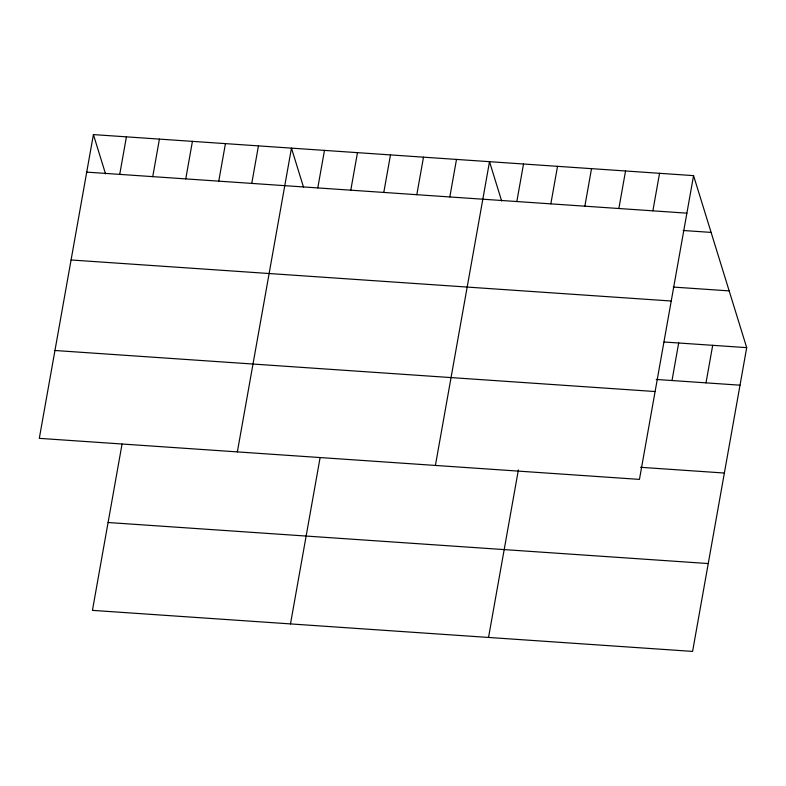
<?xml version="1.0" encoding="UTF-8"?>
<svg xmlns="http://www.w3.org/2000/svg" width="786" height="786" viewBox="0 0 786 786"><rect width="100%" height="100%" fill="white"/><g stroke="black" fill="none" stroke-linecap="round" stroke-linejoin="round"><path stroke-width="1.18" d="M93.406 134.593L39.3 438.352L639.45 479.391L693.566 175.632L93.406 134.593L105.55 173.893M119.727 174.384L126.418 136.852M152.739 176.634L159.42 139.112M122.056 444.061L92.434 610.368L692.594 651.407L746.7 347.648L693.566 175.632M185.751 178.894L192.432 141.362M218.754 181.153L225.444 143.622M251.766 183.413L258.447 145.882M237.352 451.891L291.459 148.141L303.602 187.432M317.78 187.923L324.471 150.391M350.792 190.183L357.473 152.651M290.486 623.907L320.108 457.609M383.794 192.442L390.485 154.911M416.806 194.702L423.497 157.171M449.818 196.952L456.499 159.42M435.405 465.44L489.511 161.68L501.645 200.98M516.834 201.54L523.515 164.009M550.839 203.859L557.529 166.337M488.538 637.456L518.377 469.94M584.853 206.187L591.534 168.656M618.857 208.516L625.548 170.984M652.871 210.845L659.552 173.313M672.001 380.532L678.682 343.001M706.005 382.851L712.696 345.319M86.725 172.124L686.876 213.163M683.162 230.495L711.094 232.401M673.297 287.067L729.162 290.889M71.074 259.979L671.224 301.018M664.111 341.998L746.7 347.648M656.212 379.451L740.019 385.179M54.951 350.497L655.102 391.536M640.561 467.306L724.368 473.034M108.085 522.513L708.245 563.552"/></g></svg>
